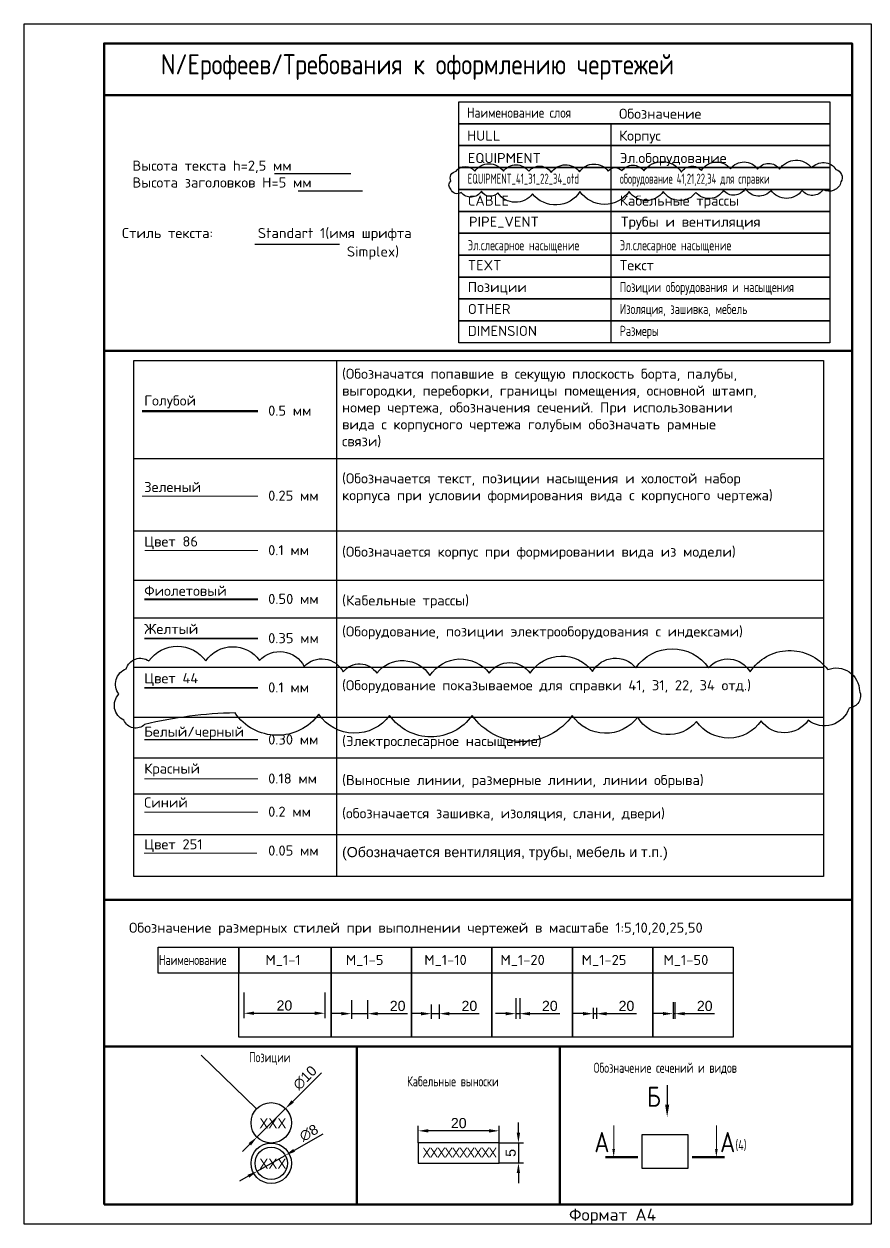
# Model space of a CAD drawing. Header units: millimetres. Extents: x -35117 to 70520, y -28859 to 27816.
# Drawn here: x -14238.3 to -14030.1, y 5972.7 to 6269.3 of the extents above; entities that cross this region are included whole.
import ezdxf

# ---------------------------------------------------------------- set-up
doc = ezdxf.new("R2010")
doc.units = ezdxf.units.MM
doc.linetypes.add('AVEVASOLID', pattern=[0])
doc.linetypes.add('K5LT_THIN', pattern=[0])
for name, color, linetype in [('CABLE', 6, 'Continuous'), ('DIMENSION', 1, 'Continuous'), ('EQUIPMENT', 7, 'Continuous'), ('EQUIPMENT_31_22_34_otd', 54, 'Continuous'), ('FORM', 7, 'Continuous'), ('PIPE_VENT', 251, 'Continuous'), ('Позиции', 1, 'Continuous'), ('Эл.слесарное насыщение', 7, 'Continuous')]:
    doc.layers.add(name, color=color, linetype=linetype)
for name, color, linetype, lineweight in [('FORM1', 4, 'Continuous', 50), ('Hull', 1, 'Continuous', 40), ('Other', 3, 'Continuous', 60), ('TEXT', 3, 'Continuous', 25)]:
    doc.layers.add(name, color=color, linetype=linetype, lineweight=lineweight)
doc.styles.add('AvevaTextStyle1', font='Simplex')
doc.styles.add('RUSS', font='russ')
doc.styles.add('SIMPLEX', font='simplex.shx', dxfattribs={"width": 0.9, "height": 50})
doc.styles.get("Standard").update_dxf_attribs({"font": 'arial.ttf'})
doc.styles.add('Standard1', font='simplex.shx', dxfattribs={"height": 2.5})
doc.dimstyles.new('М_1-1', dxfattribs={"dimscale": 0, "dimtxt": 2.5, "dimasz": 2.5, "dimexe": 1.25, "dimexo": 0, "dimtad": 1, "dimdec": 0, "dimdsep": 46, "dimtxsty": 'Standard', "dimcen": 2.5, "dimclrd": 1, "dimclre": 1, "dimclrt": 3, "dimadec": 0, "dimazin": 0, "dimtfac": 1, "dimtdec": 0, "dimtmove": 0, "dimatfit": 3, "dimfxl": 1, "dimtolj": 1, "dimtzin": 0, "dimarcsym": 0})
doc.dimstyles.new('М_1-10', dxfattribs={"dimscale": 0, "dimtxt": 2.5, "dimasz": 2.5, "dimexe": 1.25, "dimexo": 0, "dimtad": 1, "dimdec": 0, "dimlfac": 10, "dimdsep": 46, "dimtxsty": 'Standard', "dimcen": 2.5, "dimclrd": 1, "dimclre": 1, "dimclrt": 3, "dimadec": 0, "dimazin": 0, "dimtfac": 1, "dimtdec": 0, "dimtmove": 0, "dimatfit": 3, "dimfxl": 1, "dimtolj": 1, "dimtzin": 0, "dimarcsym": 0})
doc.dimstyles.new('М_1-20', dxfattribs={"dimscale": 0, "dimtxt": 2.5, "dimasz": 2.5, "dimexe": 1.25, "dimexo": 0, "dimtad": 1, "dimdec": 0, "dimlfac": 20, "dimdsep": 46, "dimtxsty": 'Standard', "dimcen": 2.5, "dimclrd": 1, "dimclre": 1, "dimclrt": 3, "dimadec": 0, "dimazin": 0, "dimtfac": 1, "dimtdec": 0, "dimtmove": 0, "dimatfit": 3, "dimfxl": 1, "dimtolj": 1, "dimtzin": 0, "dimarcsym": 0})
doc.dimstyles.new('М_1-25', dxfattribs={"dimscale": 0, "dimtxt": 2.5, "dimasz": 2.5, "dimexe": 1.25, "dimexo": 0, "dimtad": 1, "dimdec": 0, "dimlfac": 25, "dimdsep": 46, "dimtxsty": 'Standard', "dimcen": 2.5, "dimclrd": 1, "dimclre": 1, "dimclrt": 3, "dimadec": 0, "dimazin": 0, "dimtfac": 1, "dimtdec": 0, "dimtmove": 0, "dimatfit": 3, "dimfxl": 1, "dimtolj": 1, "dimtzin": 0, "dimarcsym": 0})
doc.dimstyles.new('М_1-5', dxfattribs={"dimscale": 0, "dimtxt": 2.5, "dimasz": 2.5, "dimexe": 1.25, "dimexo": 0, "dimtad": 1, "dimdec": 0, "dimlfac": 5, "dimdsep": 46, "dimtxsty": 'Standard', "dimcen": 2.5, "dimclrd": 1, "dimclre": 1, "dimclrt": 3, "dimadec": 0, "dimazin": 0, "dimtfac": 1, "dimtdec": 0, "dimtmove": 0, "dimatfit": 3, "dimfxl": 1, "dimtolj": 1, "dimtzin": 0, "dimarcsym": 0})
doc.dimstyles.new('М_1-50', dxfattribs={"dimscale": 0, "dimtxt": 2.5, "dimasz": 2.5, "dimexe": 1.25, "dimexo": 0, "dimtad": 1, "dimdec": 0, "dimlfac": 50, "dimdsep": 46, "dimtxsty": 'Standard', "dimcen": 2.5, "dimclrd": 1, "dimclre": 1, "dimclrt": 3, "dimadec": 0, "dimazin": 0, "dimtfac": 1, "dimtdec": 0, "dimtmove": 0, "dimatfit": 3, "dimfxl": 1, "dimtolj": 1, "dimtzin": 0, "dimarcsym": 0})

# ---------------------------------------------------------------- blocks, each defined once
blk = doc.blocks.new('*D35')
at = {"layer": 'Defpoints', "color": 0, "linetype": 'Continuous'}
for p in [(-14157.32, 6028.05), (-14153.32, 6028.05), (-14153.32, 6024.69)]:
    blk.add_point(p, dxfattribs=at)
at = {"layer": 'DIMENSION', "color": 1, "linetype": 'Continuous', "lineweight": -2}
for p, q in [((-14157.32, 6028.05), (-14157.32, 6023.44)), ((-14153.32, 6028.05), (-14153.32, 6023.44)), ((-14159.82, 6024.69), (-14162.32, 6024.69)), ((-14157.32, 6024.69), (-14153.32, 6024.69)), ((-14150.82, 6024.69), (-14143.45, 6024.69))]:
    blk.add_line(p, q, dxfattribs=at)
at = {"layer": 'DIMENSION', "color": 1, "linetype": 'Continuous'}
for points in [[(-14159.82, 6025.1), (-14159.82, 6024.27), (-14157.32, 6024.69)], [(-14150.82, 6025.1), (-14150.82, 6024.27), (-14153.32, 6024.69)]]:
    blk.add_solid(points, dxfattribs=at)
at = {"layer": 'DIMENSION', "color": 3, "linetype": 'Continuous', "insert": (-14145.89, 6026.59), "char_height": 2.5, "attachment_point": 5}
blk.add_mtext('\\A1;20', dxfattribs=at)
blk = doc.blocks.new('*D36')
at = {"layer": 'Defpoints', "color": 0, "linetype": 'Continuous'}
for p in [(-14116.69, 6028.55), (-14115.69, 6028.55), (-14115.69, 6024.69)]:
    blk.add_point(p, dxfattribs=at)
at = {"layer": 'DIMENSION', "color": 1, "linetype": 'Continuous', "lineweight": -2}
for p, q in [((-14116.69, 6028.55), (-14116.69, 6023.44)), ((-14115.69, 6028.55), (-14115.69, 6023.44)), ((-14119.19, 6024.69), (-14121.69, 6024.69)), ((-14116.69, 6024.69), (-14115.69, 6024.69)), ((-14113.19, 6024.69), (-14105.82, 6024.69))]:
    blk.add_line(p, q, dxfattribs=at)
at = {"layer": 'DIMENSION', "color": 1, "linetype": 'Continuous'}
for points in [[(-14119.19, 6025.1), (-14119.19, 6024.27), (-14116.69, 6024.69)], [(-14113.19, 6025.1), (-14113.19, 6024.27), (-14115.69, 6024.69)]]:
    blk.add_solid(points, dxfattribs=at)
at = {"layer": 'DIMENSION', "color": 3, "linetype": 'Continuous', "insert": (-14108.25, 6026.59), "char_height": 2.5, "attachment_point": 5}
blk.add_mtext('\\A1;20', dxfattribs=at)
blk = doc.blocks.new('*D37')
at = {"layer": 'Defpoints', "color": 0, "linetype": 'Continuous'}
for p in [(-14097.53, 6026.15), (-14096.73, 6026.15), (-14096.73, 6024.69)]:
    blk.add_point(p, dxfattribs=at)
at = {"layer": 'DIMENSION', "color": 1, "linetype": 'Continuous', "lineweight": -2}
for p, q in [((-14100.03, 6024.69), (-14102.53, 6024.69)), ((-14097.53, 6026.15), (-14097.53, 6023.44)), ((-14097.53, 6024.69), (-14096.73, 6024.69)), ((-14096.73, 6026.15), (-14096.73, 6023.44)), ((-14094.23, 6024.69), (-14086.86, 6024.69))]:
    blk.add_line(p, q, dxfattribs=at)
at = {"layer": 'DIMENSION', "color": 1, "linetype": 'Continuous'}
for points in [[(-14100.03, 6025.1), (-14100.03, 6024.27), (-14097.53, 6024.69)], [(-14094.23, 6025.1), (-14094.23, 6024.27), (-14096.73, 6024.69)]]:
    blk.add_solid(points, dxfattribs=at)
at = {"layer": 'DIMENSION', "color": 3, "linetype": 'Continuous', "insert": (-14089.3, 6026.59), "char_height": 2.5, "attachment_point": 5}
blk.add_mtext('\\A1;20', dxfattribs=at)
blk = doc.blocks.new('*D38')
at = {"layer": 'Defpoints', "color": 0, "linetype": 'Continuous'}
for p in [(-14077.77, 6027.54), (-14077.37, 6027.54), (-14077.37, 6024.69)]:
    blk.add_point(p, dxfattribs=at)
at = {"layer": 'DIMENSION', "color": 1, "linetype": 'Continuous', "lineweight": -2}
for p, q in [((-14077.77, 6027.54), (-14077.77, 6023.44)), ((-14077.37, 6027.54), (-14077.37, 6023.44)), ((-14080.27, 6024.69), (-14082.77, 6024.69)), ((-14077.77, 6024.69), (-14077.37, 6024.69)), ((-14074.87, 6024.69), (-14067.51, 6024.69))]:
    blk.add_line(p, q, dxfattribs=at)
at = {"layer": 'DIMENSION', "color": 1, "linetype": 'Continuous'}
for points in [[(-14080.27, 6025.1), (-14080.27, 6024.27), (-14077.77, 6024.69)], [(-14074.87, 6025.1), (-14074.87, 6024.27), (-14077.37, 6024.69)]]:
    blk.add_solid(points, dxfattribs=at)
at = {"layer": 'DIMENSION', "color": 3, "linetype": 'Continuous', "insert": (-14069.94, 6026.59), "char_height": 2.5, "attachment_point": 5}
blk.add_mtext('\\A1;20', dxfattribs=at)
blk = doc.blocks.new('*D39')
at = {"layer": 'Defpoints', "color": 0, "linetype": 'Continuous'}
for p in [(-14137.59, 6026.94), (-14135.59, 6026.94), (-14135.59, 6024.69)]:
    blk.add_point(p, dxfattribs=at)
at = {"layer": 'DIMENSION', "color": 1, "linetype": 'Continuous', "lineweight": -2}
for p, q in [((-14140.09, 6024.69), (-14142.59, 6024.69)), ((-14137.59, 6026.94), (-14137.59, 6023.44)), ((-14137.59, 6024.69), (-14135.59, 6024.69)), ((-14135.59, 6026.94), (-14135.59, 6023.44)), ((-14133.09, 6024.69), (-14125.72, 6024.69))]:
    blk.add_line(p, q, dxfattribs=at)
at = {"layer": 'DIMENSION', "color": 1, "linetype": 'Continuous'}
for points in [[(-14140.09, 6025.1), (-14140.09, 6024.27), (-14137.59, 6024.69)], [(-14133.09, 6025.1), (-14133.09, 6024.27), (-14135.59, 6024.69)]]:
    blk.add_solid(points, dxfattribs=at)
at = {"layer": 'DIMENSION', "color": 3, "linetype": 'Continuous', "insert": (-14128.15, 6026.59), "char_height": 2.5, "attachment_point": 5}
blk.add_mtext('\\A1;20', dxfattribs=at)
blk = doc.blocks.new('*D40')
at = {"layer": 'Defpoints', "color": 0, "linetype": 'Continuous'}
for p in [(-14183.89, 6029.92), (-14163.89, 6029.92), (-14163.89, 6024.79)]:
    blk.add_point(p, dxfattribs=at)
at = {"layer": 'DIMENSION', "color": 1, "linetype": 'Continuous', "lineweight": -2}
for p, q in [((-14183.89, 6029.92), (-14183.89, 6023.54)), ((-14163.89, 6029.92), (-14163.89, 6023.54)), ((-14181.39, 6024.79), (-14166.39, 6024.79))]:
    blk.add_line(p, q, dxfattribs=at)
at = {"layer": 'DIMENSION', "color": 1, "linetype": 'Continuous'}
for points in [[(-14181.39, 6025.21), (-14181.39, 6024.38), (-14183.89, 6024.79)], [(-14166.39, 6025.21), (-14166.39, 6024.38), (-14163.89, 6024.79)]]:
    blk.add_solid(points, dxfattribs=at)
at = {"layer": 'DIMENSION', "color": 3, "linetype": 'Continuous', "insert": (-14173.89, 6026.69), "char_height": 2.5, "attachment_point": 5}
blk.add_mtext('\\A1;20', dxfattribs=at)
blk = doc.blocks.new('*D41')
at = {"layer": 'Defpoints', "color": 0, "linetype": 'Continuous'}
for p in [(-14140.78, 5995.73), (-14140.78, 5992.78), (-14120.78, 5992.78)]:
    blk.add_point(p, dxfattribs=at)
at = {"layer": 'DIMENSION', "color": 1, "linetype": 'Continuous', "lineweight": -2}
for p, q in [((-14140.78, 5992.78), (-14140.78, 5996.98)), ((-14123.28, 5995.73), (-14138.28, 5995.73)), ((-14120.78, 5992.78), (-14120.78, 5996.98))]:
    blk.add_line(p, q, dxfattribs=at)
at = {"layer": 'DIMENSION', "color": 1, "linetype": 'Continuous'}
for points in [[(-14138.28, 5996.14), (-14138.28, 5995.31), (-14140.78, 5995.73)], [(-14123.28, 5996.14), (-14123.28, 5995.31), (-14120.78, 5995.73)]]:
    blk.add_solid(points, dxfattribs=at)
at = {"layer": 'DIMENSION', "color": 3, "linetype": 'Continuous', "insert": (-14130.78, 5997.63), "char_height": 2.5, "attachment_point": 5}
blk.add_mtext('\\A1;20', dxfattribs=at)
blk = doc.blocks.new('*D42')
at = {"layer": 'Defpoints', "color": 0, "linetype": 'Continuous'}
for p in [(-14120.78, 5992.78), (-14120.78, 5987.78), (-14116.02, 5987.78)]:
    blk.add_point(p, dxfattribs=at)
at = {"layer": 'DIMENSION', "color": 1, "linetype": 'Continuous', "lineweight": -2}
for p, q in [((-14116.02, 5995.28), (-14116.02, 5997.78)), ((-14120.78, 5992.78), (-14114.77, 5992.78)), ((-14116.02, 5992.78), (-14116.02, 5987.78)), ((-14120.78, 5987.78), (-14114.77, 5987.78)), ((-14116.02, 5985.28), (-14116.02, 5982.78))]:
    blk.add_line(p, q, dxfattribs=at)
at = {"layer": 'DIMENSION', "color": 1, "linetype": 'Continuous'}
for points in [[(-14116.44, 5995.28), (-14115.61, 5995.28), (-14116.02, 5992.78)], [(-14116.44, 5985.28), (-14115.61, 5985.28), (-14116.02, 5987.78)]]:
    blk.add_solid(points, dxfattribs=at)
at = {"layer": 'DIMENSION', "color": 3, "linetype": 'Continuous', "insert": (-14117.92, 5990.28), "char_height": 2.5, "attachment_point": 5, "rotation": 90}
blk.add_mtext('\\A1;5', dxfattribs=at)
blk = doc.blocks.new('*D43')
at = {"layer": 'Defpoints', "color": 0, "linetype": 'Continuous'}
for p in [(-14173.62, 6001.24), (-14180.69, 5994.17)]:
    blk.add_point(p, dxfattribs=at)
at = {"layer": 'DIMENSION', "color": 1, "linetype": 'Continuous', "lineweight": -2}
for p, q in [((-14164.75, 6010.1), (-14171.85, 6003)), ((-14180.69, 5994.17), (-14173.62, 6001.24)), ((-14182.46, 5992.4), (-14184.23, 5990.63))]:
    blk.add_line(p, q, dxfattribs=at)
at = {"layer": 'DIMENSION', "color": 1, "linetype": 'Continuous'}
for points in [[(-14172.14, 6003.3), (-14171.56, 6002.71), (-14173.62, 6001.24)], [(-14182.76, 5992.7), (-14182.17, 5992.11), (-14180.69, 5994.17)]]:
    blk.add_solid(points, dxfattribs=at)
at = {"layer": 'DIMENSION', "color": 3, "linetype": 'Continuous', "insert": (-14168.81, 6008.83), "char_height": 2.5, "attachment_point": 5, "rotation": 44.9757}
blk.add_mtext('\\A1;∅10', dxfattribs=at)
blk = doc.blocks.new('*D44')
at = {"layer": 'Defpoints', "color": 0, "linetype": 'Continuous'}
for p in [(-14173.67, 5989.67), (-14180.64, 5985.74)]:
    blk.add_point(p, dxfattribs=at)
at = {"layer": 'DIMENSION', "color": 1, "linetype": 'Continuous', "lineweight": -2}
for p, q in [((-14164.43, 5994.89), (-14171.5, 5990.9)), ((-14180.64, 5985.74), (-14173.67, 5989.67)), ((-14182.82, 5984.51), (-14184.99, 5983.28))]:
    blk.add_line(p, q, dxfattribs=at)
at = {"layer": 'DIMENSION', "color": 1, "linetype": 'Continuous'}
for points in [[(-14171.7, 5991.26), (-14171.29, 5990.54), (-14173.67, 5989.67)], [(-14183.02, 5984.87), (-14182.61, 5984.14), (-14180.64, 5985.74)]]:
    blk.add_solid(points, dxfattribs=at)
at = {"layer": 'DIMENSION', "color": 3, "linetype": 'Continuous', "insert": (-14167.84, 5995.23), "char_height": 2.5, "attachment_point": 5, "rotation": 29.457}
blk.add_mtext('\\A1;∅8', dxfattribs=at)
blk = doc.blocks.new('A$C35D55B2E')
at = {"layer": 'Позиции', "color": 4, "linetype": 'Continuous'}
blk.add_line((0, 7.83), (0, 1), dxfattribs=at)
blk.add_solid([(-0.5, 3), (0.5, 3), (0, 0)], dxfattribs=at)
blk = doc.blocks.new('A$C09B368A8')
at = {"layer": 'DIMENSION', "color": 4, "linetype": 'Continuous', "lineweight": 50}
blk.add_line((-1.99, 0), (6.01, 0), dxfattribs=at)
at = {"layer": 'Позиции', "linetype": 'Continuous', "lineweight": 18}
blk.add_line((0, 7.83), (0, 1), dxfattribs=at)
at = {"layer": 'Позиции', "linetype": 'Continuous'}
blk.add_solid([(-0.33, 2), (0.33, 2), (0, 0)], dxfattribs=at)

msp = doc.modelspace()

# ---------------------------------------------------------------- linework, layer by layer
at = {"layer": 'CABLE', "color": 6, "linetype": 'Continuous', "lineweight": 40}
msp.add_line((-14180.499, 6127.098), (-14208.459, 6127.098), dxfattribs=at)
at = {"layer": 'DIMENSION', "color": 1, "linetype": 'Continuous'}
for p, q in [((-14093.194, 6244.66), (-14093.194, 6190.53)), ((-14211.147, 6186.151), (-14040.606, 6186.151)), ((-14211.147, 6058.609), (-14211.147, 6186.151)), ((-14160.986, 6186.151), (-14160.986, 6058.609)), ((-14040.606, 6186.151), (-14040.606, 6058.609)), ((-14211.147, 6161.888), (-14040.606, 6161.888)), ((-14211.147, 6144.034), (-14040.606, 6144.034)), ((-14040.606, 6131.785), (-14211.147, 6131.785)), ((-14211.147, 6122.49), (-14040.606, 6122.49)), ((-14211.147, 6110.303), (-14040.606, 6110.303)), ((-14211.147, 6097.99), (-14040.606, 6097.99)), ((-14211.147, 6087.933), (-14040.606, 6087.933)), ((-14211.147, 6079.067), (-14040.606, 6079.067)), ((-14211.147, 6068.939), (-14040.606, 6068.939)), ((-14040.606, 6058.609), (-14211.147, 6058.609)), ((-14180.762, 6001.166), (-14194.461, 6014.435))]:
    msp.add_line(p, q, dxfattribs=at)
at = {"layer": 'DIMENSION', "color": 1, "linetype": 'Continuous', "lineweight": 18}
msp.add_line((-14180.499, 6082.698), (-14208.459, 6082.698), dxfattribs=at)
at = {"layer": 'DIMENSION', "color": 1, "linetype": 'Continuous'}
for points in [[(-14130.787, 6250.073), (-14038.994, 6250.073), (-14038.994, 6244.66), (-14130.787, 6244.66)], [(-14130.787, 6244.66), (-14038.994, 6244.66), (-14038.994, 6239.247), (-14130.787, 6239.247)], [(-14130.787, 6239.247), (-14038.994, 6239.247), (-14038.994, 6233.834), (-14130.787, 6233.834)], [(-14130.787, 6233.834), (-14038.994, 6233.834), (-14038.994, 6228.421), (-14130.787, 6228.421)], [(-14130.787, 6228.421), (-14038.994, 6228.421), (-14038.994, 6223.008), (-14130.787, 6223.008)], [(-14130.787, 6223.008), (-14038.994, 6223.008), (-14038.994, 6217.595), (-14130.787, 6217.595)], [(-14130.787, 6217.595), (-14038.994, 6217.595), (-14038.994, 6212.182), (-14130.787, 6212.182)], [(-14130.787, 6212.182), (-14038.994, 6212.182), (-14038.994, 6206.769), (-14130.787, 6206.769)], [(-14130.787, 6206.769), (-14038.994, 6206.769), (-14038.994, 6201.356), (-14130.787, 6201.356)], [(-14130.787, 6201.356), (-14038.994, 6201.356), (-14038.994, 6195.943), (-14130.787, 6195.943)], [(-14130.787, 6195.943), (-14038.994, 6195.943), (-14038.994, 6190.53), (-14130.787, 6190.53)], [(-14205.084, 6041.103), (-14185.192, 6041.103), (-14185.192, 6034.727), (-14205.084, 6034.727)], [(-14185.192, 6041.103), (-14162.345, 6041.103), (-14162.345, 6018.849), (-14185.192, 6018.849)], [(-14162.345, 6041.103), (-14142.453, 6041.103), (-14142.453, 6018.849), (-14162.345, 6018.849)], [(-14142.453, 6041.103), (-14122.561, 6041.103), (-14122.561, 6018.849), (-14142.453, 6018.849)], [(-14122.561, 6041.103), (-14102.669, 6041.103), (-14102.669, 6018.849), (-14122.561, 6018.849)], [(-14102.669, 6041.103), (-14082.776, 6041.103), (-14082.776, 6018.849), (-14102.669, 6018.849)], [(-14082.776, 6041.103), (-14062.884, 6041.103), (-14062.884, 6018.849), (-14082.776, 6018.849)]]:
    msp.add_lwpolyline(points, close=True, dxfattribs=at)
at = {"layer": 'DIMENSION', "color": 3, "linetype": 'Continuous'}
msp.add_lwpolyline([(-14085.402, 5994.842), (-14074.127, 5994.842), (-14074.127, 5986.455), (-14085.402, 5986.455)], close=True, dxfattribs=at)
at = {"layer": 'EQUIPMENT', "color": 2, "linetype": 'Continuous', "lineweight": 35}
msp.add_line((-14180.499, 6117.391), (-14208.459, 6117.391), dxfattribs=at)
at = {"layer": 'EQUIPMENT_31_22_34_otd', "linetype": 'Continuous', "lineweight": 35}
msp.add_line((-14180.499, 6105.204), (-14208.459, 6105.204), dxfattribs=at)
at = {"layer": 'FORM'}
msp.add_lwpolyline([(-14238.3, 5972.714), (-14028.7, 5972.714), (-14028.7, 6269.314), (-14238.3, 6269.314)], close=True, dxfattribs=at)
at = {"layer": 'FORM1'}
for p, q in [((-14218.5, 6251.762), (-14033.5, 6251.762)), ((-14218.5, 6188.535), (-14033.5, 6188.535)), ((-14218.5, 6052.823), (-14033.5, 6052.823)), ((-14218.5, 6016.548), (-14033.5, 6016.548)), ((-14155.949, 6016.548), (-14155.949, 5977.514)), ((-14105.767, 6016.548), (-14105.767, 5977.514))]:
    msp.add_line(p, q, dxfattribs=at)
msp.add_lwpolyline([(-14218.5, 5977.514), (-14033.5, 5977.514), (-14033.5, 6264.514), (-14218.5, 6264.514)], close=True, dxfattribs=at)
at = {"layer": 'Hull', "color": 4, "linetype": 'Continuous', "lineweight": 50}
msp.add_line((-14180.499, 6173.635), (-14209.045, 6173.635), dxfattribs=at)
at = {"layer": 'Hull', "color": 3, "linetype": 'Continuous', "lineweight": 20}
msp.add_line((-14180.499, 6152.61), (-14209.106, 6152.61), dxfattribs=at)
at = {"layer": 'Hull', "color": 86, "linetype": 'Continuous', "lineweight": 20}
msp.add_line((-14180.499, 6139.14), (-14208.45, 6139.14), dxfattribs=at)
at = {"layer": 'Other', "color": 5, "linetype": 'Continuous', "lineweight": 18}
msp.add_line((-14180.499, 6074.496), (-14208.459, 6074.496), dxfattribs=at)
at = {"layer": 'Other', "color": 251, "linetype": 'Continuous', "lineweight": 20}
msp.add_line((-14208.598, 6064.335), (-14180.732, 6064.335), dxfattribs=at)
at = {"layer": 'TEXT', "color": 1, "linetype": 'Continuous'}
for p, q in [((-14176.359, 6232.332), (-14157.5, 6232.332)), ((-14170.48, 6228.081), (-14154.568, 6228.081)), ((-14160.302, 6214.843), (-14181.199, 6214.843))]:
    msp.add_line(p, q, dxfattribs=at)
for points in [[(-14185.192, 6041.103), (-14162.345, 6041.103), (-14162.345, 6034.727), (-14185.192, 6034.727)], [(-14162.345, 6041.103), (-14142.453, 6041.103), (-14142.453, 6034.727), (-14162.345, 6034.727)], [(-14142.453, 6041.103), (-14122.561, 6041.103), (-14122.561, 6034.727), (-14142.453, 6034.727)], [(-14122.561, 6041.103), (-14102.669, 6041.103), (-14102.669, 6034.727), (-14122.561, 6034.727)], [(-14102.669, 6041.103), (-14082.776, 6041.103), (-14082.776, 6034.727), (-14102.669, 6034.727)], [(-14082.776, 6041.103), (-14062.884, 6041.103), (-14062.884, 6034.727), (-14082.776, 6034.727)]]:
    msp.add_lwpolyline(points, close=True, dxfattribs=at)
msp.add_lwpolyline([(-14140.782, 5987.777), (-14120.782, 5987.777), (-14120.782, 5992.777), (-14140.782, 5992.777), (-14140.782, 5987.777)], dxfattribs=at)
at = {"layer": 'Позиции', "color": 1, "linetype": 'Continuous'}
for points in [[(-14130.188, 6227.677, -0.5205671), (-14132.698, 6228.513, -0.5205671), (-14132.698, 6230.499, -0.5205671), (-14131.443, 6232.904, -0.5205671), (-14126.84, 6232.904, -0.5205671), (-14119.728, 6232.904, -0.5205671), (-14113.452, 6232.904, -0.5205671), (-14107.908, 6232.59, -0.5205671), (-14100.9, 6232.799, -0.5205671), (-14093.787, 6232.904, -0.5205671), (-14090.44, 6233.008, -0.5205671), (-14085.001, 6233.008, -0.5205671), (-14075.691, 6232.695, -0.5205671), (-14070.775, 6233.113, -0.5205671), (-14063.558, 6233.531, -0.5205671), (-14056.864, 6233.426, -0.5205671), (-14051.424, 6233.426, -0.5205671), (-14043.475, 6233.74, -0.5205671), (-14037.513, 6233.322, -0.5205671), (-14036.258, 6230.29, -0.5205671), (-14040.651, 6228.409, -0.5205671), (-14045.881, 6228.2, -0.5205671), (-14053.516, 6228.2, -0.5205671), (-14059.897, 6228.618, -0.5205671), (-14065.336, 6228.2, -0.5205671), (-14072.135, 6227.677, -0.5205671), (-14080.189, 6227.886, -0.5205671), (-14088.662, 6227.886, -0.5205671), (-14100.795, 6227.886, -0.5205671), (-14112.51, 6227.364, -0.5205671), (-14121.087, 6227.573, -0.5205671), (-14125.167, 6227.991, -0.5205671)], [(-14208.462, 6096.159, -0.5205671), (-14213.599, 6097.216, -0.5205671), (-14214.808, 6103.709, -0.5205671), (-14212.995, 6109.9, -0.5205671), (-14207.404, 6111.863, -0.5205671), (-14193.352, 6111.863, -0.5205671), (-14180.055, 6112.014, -0.5205671), (-14169.024, 6110.504, -0.5205671), (-14159.354, 6109.145, -0.5205671), (-14151.043, 6108.843, -0.5205671), (-14137.898, 6108.239, -0.5205671), (-14123.241, 6108.843, -0.5205671), (-14113.117, 6108.843, -0.5205671), (-14097.705, 6109.296, -0.5205671), (-14086.976, 6110.202, -0.5205671), (-14068.995, 6110.202, -0.5205671), (-14058.72, 6109.145, -0.5205671), (-14039.53, 6109.749, -0.5205671), (-14031.673, 6104.464, -0.5205671), (-14034.242, 6100.236, -0.5205671), (-14044.366, 6097.216, -0.5205671), (-14056.001, 6097.065, -0.5205671), (-14072.017, 6096.914, -0.5205671), (-14086.523, 6097.971, -0.5205671), (-14102.691, 6098.424, -0.5205671), (-14127.472, 6098.424, -0.5205671), (-14147.87, 6098.424, -0.5205671), (-14165.398, 6098.726, -0.5205671), (-14186.099, 6099.028, 0.0547927)]]:
    msp.add_lwpolyline(points, format="xyb", close=True, dxfattribs=at)
at = {"layer": 'Позиции', "color": 1}
for centre, radius in [((-14177.156, 5997.703), 5), ((-14177.156, 5987.703), 5), ((-14177.156, 5987.703), 4)]:
    msp.add_circle(centre, radius, dxfattribs=at)
at = {"layer": 'Эл.слесарное насыщение', "color": 7, "linetype": 'Continuous', "lineweight": 30}
msp.add_line((-14180.499, 6092.336), (-14208.459, 6092.336), dxfattribs=at)

# ---------------------------------------------------------------- block references
at = {"layer": 'DIMENSION', "color": 1, "linetype": 'Continuous'}
for name, p in [('A$C35D55B2E', (-14079.237, 5999.164)), ('A$C09B368A8', (-14092.462, 5989.235))]:
    msp.add_blockref(name, p, dxfattribs=at)
at = {"layer": 'DIMENSION', "color": 1, "linetype": 'Continuous', "xscale": -1}
msp.add_blockref('A$C09B368A8', (-14067.068, 5989.235), dxfattribs=at)

# ---------------------------------------------------------------- texts
at = {"layer": 'CABLE', "linetype": 'Continuous', "lineweight": 20, "style": 'Standard1'}
for s, p in [('CABLE', (-14128.547, 6224.403)), ('Кабельные трассы', (-14090.955, 6224.403))]:
    msp.add_text(s, height=2.5, dxfattribs=at).set_placement(p)
at = {"layer": 'CABLE', "color": 6, "linetype": 'Continuous', "lineweight": 40, "style": 'Standard1'}
for s, p in [('Фиолетовый', (-14208.567, 6127.962)), ('0.50 мм', (-14177.923, 6125.964))]:
    msp.add_text(s, height=2.5, dxfattribs=at).set_placement(p)
at = {"layer": 'CABLE', "color": 1, "linetype": 'Continuous', "lineweight": 40, "insert": (-14159.641, 6128.082), "char_height": 2.5, "width": 136.29156, "attachment_point": 1, "style": 'Standard1'}
msp.add_mtext('{\\C6;(Кабельные трассы) }', dxfattribs=at)
at = {"layer": 'DIMENSION', "linetype": 'Continuous', "lineweight": 20, "style": 'Standard1'}
msp.add_text('DIMENSION', height=2.5, dxfattribs=at).set_placement((-14128.547, 6192.206))
at = {"layer": 'DIMENSION', "linetype": 'Continuous', "lineweight": 20, "style": 'Standard1', "width": 0.7}
msp.add_text('Размеры', height=2.5, dxfattribs=at).set_placement((-14090.955, 6192.206))
at = {"layer": 'DIMENSION', "color": 1, "linetype": 'Continuous', "lineweight": 18, "style": 'Standard1'}
for s, p in [('Красный', (-14208.567, 6084.037)), ('0.18 мм', (-14177.923, 6081.565))]:
    msp.add_text(s, height=2.5, dxfattribs=at).set_placement(p)
at = {"layer": 'DIMENSION', "color": 3, "linetype": 'Continuous', "lineweight": 30, "style": 'Standard1', "width": 0.7}
for s, p in [('Позиции', (-14182.638, 6012.677)), ('Обозначение сечений и видов', (-14097.407, 6010.062)), ('Кабельные выноски', (-14143.549, 6006.709))]:
    msp.add_text(s, height=2.5, dxfattribs=at).set_placement(p)
at = {"layer": 'DIMENSION', "color": 4, "linetype": 'AVEVASOLID', "lineweight": 0, "ltscale": 50, "style": 'AvevaTextStyle1', "width": 0.8}
for s, p in [('Б', (-14084.224, 6001.672)), ('А', (-14097.261, 5990.437)), ('А', (-14066.156, 5990.437))]:
    msp.add_text(s, height=5, dxfattribs=at).set_placement(p)
at = {"layer": 'DIMENSION', "color": 3, "linetype": 'AVEVASOLID', "lineweight": 0, "ltscale": 50, "style": 'AvevaTextStyle1', "width": 0.7}
msp.add_text('(4)', height=2.5, dxfattribs=at).set_placement((-14062.345, 5990.997))
at = {"layer": 'DIMENSION', "color": 2, "linetype": 'Continuous', "lineweight": 18, "insert": (-14159.641, 6083.683), "char_height": 2.5, "width": 136.29156, "attachment_point": 1, "style": 'Standard1'}
msp.add_mtext('{\\C1;(Выносные линии, размерные линии, линии обрыва) }', dxfattribs=at)
at = {"layer": 'EQUIPMENT', "linetype": 'Continuous', "lineweight": 20, "style": 'Standard1'}
for s, p in [('EQUIPMENT', (-14128.547, 6234.934)), ('Эл.оборудование', (-14090.955, 6234.934))]:
    msp.add_text(s, height=2.5, dxfattribs=at).set_placement(p)
at = {"layer": 'EQUIPMENT', "color": 2, "linetype": 'Continuous', "lineweight": 35, "style": 'Standard1'}
for s, p in [('Желтый', (-14208.567, 6118.551)), ('0.35 мм', (-14177.923, 6116.257))]:
    msp.add_text(s, height=2.5, dxfattribs=at).set_placement(p)
at = {"layer": 'EQUIPMENT', "color": 2, "linetype": 'Continuous', "lineweight": 40, "insert": (-14159.641, 6120.414), "char_height": 2.5, "width": 118.27405, "attachment_point": 1, "style": 'Standard1'}
msp.add_mtext('(Оборудование, позиции электрооборудования с индексами){\\C6; }', dxfattribs=at)
at = {"layer": 'EQUIPMENT_31_22_34_otd', "linetype": 'Continuous', "lineweight": 20, "style": 'Standard1', "width": 0.6}
for s, p in [('EQUIPMENT_41_31_22_34_otd', (-14128.547, 6229.816)), ('оборудование 41,21,22,34 для справки', (-14090.955, 6229.816))]:
    msp.add_text(s, height=2.5, dxfattribs=at).set_placement(p)
at = {"layer": 'EQUIPMENT_31_22_34_otd', "linetype": 'Continuous', "lineweight": 35, "style": 'Standard1'}
for s, p in [('Цвет 44', (-14208.567, 6106.364)), ('0.1 мм', (-14177.923, 6104.071))]:
    msp.add_text(s, height=2.5, dxfattribs=at).set_placement(p)
at = {"layer": 'EQUIPMENT_31_22_34_otd', "linetype": 'Continuous', "lineweight": 40, "insert": (-14159.641, 6107.118), "char_height": 2.5, "width": 118.27405, "attachment_point": 1, "style": 'Standard1'}
msp.add_mtext('(Оборудование показываемое для справки 41, 31, 22, 34 отд.){\\C6; }', dxfattribs=at)
at = {"layer": 'FORM', "style": 'Standard1'}
msp.add_text('Формат А4', height=3, dxfattribs=at).set_placement((-14103.5, 5973.514))
at = {"layer": 'Hull', "color": 4, "linetype": 'Continuous', "lineweight": 20, "style": 'Standard1', "width": 0.8}
msp.add_text('N/Ерофеев/Требования к оформлению чертежей', height=5, dxfattribs=at).set_placement((-14204.439, 6256.85))
at = {"layer": 'Hull', "linetype": 'Continuous', "lineweight": 20, "style": 'Standard1'}
for s, p in [('HULL', (-14128.721, 6240.469)), ('Корпус', (-14091.128, 6240.469))]:
    msp.add_text(s, height=2.5, dxfattribs=at).set_placement(p)
at = {"layer": 'Hull', "color": 4, "linetype": 'Continuous', "lineweight": 50, "style": 'Standard1'}
for s, p in [('Голубой', (-14208.567, 6174.996)), ('0.5 мм', (-14177.923, 6172.502))]:
    msp.add_text(s, height=2.5, dxfattribs=at).set_placement(p)
at = {"layer": 'Hull', "color": 3, "linetype": 'Continuous', "lineweight": 20, "style": 'Standard1'}
for s, p in [('Зеленый', (-14208.567, 6153.615)), ('0.25 мм', (-14177.923, 6151.477))]:
    msp.add_text(s, height=2.5, dxfattribs=at).set_placement(p)
at = {"layer": 'Hull', "color": 86, "linetype": 'Continuous', "lineweight": 20, "style": 'Standard1'}
msp.add_text('Цвет 86', height=2.5, dxfattribs=at).set_placement((-14208.567, 6140.153))
at = {"layer": 'Hull', "color": 86, "linetype": 'Continuous', "lineweight": 5, "style": 'Standard1'}
msp.add_text('0.1 мм', height=2.5, dxfattribs=at).set_placement((-14177.923, 6138.007))
at = {"layer": 'Hull', "color": 4, "linetype": 'Continuous', "lineweight": 50, "insert": (-14159.641, 6184.111), "char_height": 2.5, "width": 111.13976, "attachment_point": 1, "style": 'Standard1'}
msp.add_mtext('(Обозначатся попавшие в секущую плоскость борта, палубы, выгородки, переборки, границы помещения, основной штамп, номер чертежа, обозначения сечений. При использовании вида с корпусного чертежа голубым обозначать рамные связи)', dxfattribs=at)
at = {"layer": 'Hull', "color": 1, "linetype": 'Continuous', "lineweight": 20, "insert": (-14159.641, 6158.257), "char_height": 2.5, "width": 118.98526, "attachment_point": 1, "style": 'Standard1'}
msp.add_mtext('{\\C3;(Обозначается текст, позиции насыщения и холостой набор корпуса при условии формирования вида с корпусного чертежа) }', dxfattribs=at)
at = {"layer": 'Hull', "color": 1, "linetype": 'Continuous', "lineweight": 5, "insert": (-14159.641, 6140.125), "char_height": 2.5, "width": 118.27403, "attachment_point": 1, "style": 'Standard1'}
msp.add_mtext('{\\C86;(Обозначается корпус при формировании вида из модели)\\C3; }', dxfattribs=at)
at = {"layer": 'Other', "linetype": 'Continuous', "lineweight": 20, "style": 'Standard1'}
msp.add_text('OTHER', height=2.5, dxfattribs=at).set_placement((-14128.547, 6197.619))
at = {"layer": 'Other', "linetype": 'Continuous', "lineweight": 20, "style": 'Standard1', "width": 0.7}
msp.add_text('Изоляция, зашивка, мебель', height=2.5, dxfattribs=at).set_placement((-14090.955, 6197.619))
at = {"layer": 'Other', "color": 5, "linetype": 'Continuous', "lineweight": 18, "style": 'Standard1'}
for s, p in [('Синий', (-14208.567, 6075.64)), ('0.2 мм', (-14177.923, 6073.363))]:
    msp.add_text(s, height=2.5, dxfattribs=at).set_placement(p)
at = {"layer": 'Other', "color": 251, "linetype": 'Continuous', "lineweight": 20, "style": 'AvevaTextStyle1'}
for s, p in [('Цвет 251', (-14208.567, 6065.31)), ('0.05 мм', (-14177.923, 6063.757))]:
    msp.add_text(s, height=2.5, dxfattribs=at).set_placement(p)
at = {"layer": 'Other', "color": 2, "linetype": 'Continuous', "lineweight": 18, "insert": (-14159.641, 6075.481), "char_height": 2.5, "width": 136.29156, "attachment_point": 1, "style": 'Standard1'}
msp.add_mtext('{\\C5;(обозначается зашивка, изоляция, слани, двери)\\C1; }', dxfattribs=at)
at = {"layer": 'Other', "color": 1, "linetype": 'Continuous', "insert": (-14159.641, 6065.875), "char_height": 2.5, "width": 136.29156, "attachment_point": 1}
msp.add_mtext('{\\C251;(Обозначается вентиляция, трубы, мебель и т.п.) }', dxfattribs=at)
at = {"layer": 'PIPE_VENT', "linetype": 'Continuous', "lineweight": 20, "style": 'Standard1'}
for s, p in [('PIPE_VENT', (-14128.257, 6219.189)), ('Трубы и вентиляция', (-14090.664, 6219.189))]:
    msp.add_text(s, height=2.5, dxfattribs=at).set_placement(p)
at = {"layer": 'TEXT', "color": 4, "linetype": 'Continuous', "lineweight": 20, "style": 'Standard1', "width": 0.8}
msp.add_text('Наименование слоя', height=2.5, dxfattribs=at).set_placement((-14128.721, 6246.139))
at = {"layer": 'TEXT', "color": 4, "linetype": 'Continuous', "lineweight": 20, "style": 'Standard1'}
msp.add_text('Обозначение', height=2.5, dxfattribs=at).set_placement((-14091.128, 6245.882))
at = {"layer": 'TEXT', "color": 3, "linetype": 'Continuous', "style": 'Standard1'}
for s, p in [('Высота текста h=2,5 мм', (-14211.493, 6233.054)), ('Высота заголовков Н=5 мм', (-14211.493, 6228.888)), ('Стиль текста: ', (-14214.054, 6216.388))]:
    msp.add_text(s, height=2.5, dxfattribs=at).set_placement(p)
at = {"layer": 'TEXT', "color": 4, "linetype": 'Continuous', "style": 'Standard1'}
for s, p in [('Standart 1(имя шрифта', (-14180.483, 6216.388)), ('Simplex)', (-14158.458, 6211.829))]:
    msp.add_text(s, height=2.5, dxfattribs=at).set_placement(p)
at = {"layer": 'TEXT', "linetype": 'Continuous', "lineweight": 20, "style": 'Standard1'}
for s, p in [('TEXT', (-14128.547, 6208.445)), ('Текст', (-14090.955, 6208.445))]:
    msp.add_text(s, height=2.5, dxfattribs=at).set_placement(p)
at = {"layer": 'TEXT', "color": 3, "linetype": 'Continuous', "lineweight": 30, "style": 'Standard1'}
msp.add_text('Обозначение размерных стилей при выполнении чертежей в масштабе 1:5,10,20,25,50', height=2.5, dxfattribs=at).set_placement((-14212.311, 6044.684))
at = {"layer": 'TEXT', "color": 3, "linetype": 'Continuous', "lineweight": 30, "style": 'Standard1', "width": 0.7}
msp.add_text('Наименование', height=2.5, dxfattribs=at).set_placement((-14204.923, 6036.716))
at = {"layer": 'TEXT', "color": 4, "linetype": 'Continuous', "lineweight": 30, "style": 'Standard1'}
for s, p in [('М_1-1', (-14178.593, 6036.716)), ('М_1-5', (-14158.701, 6036.716)), ('М_1-10', (-14139.3, 6036.716)), ('М_1-20', (-14120.476, 6036.716)), ('М_1-25', (-14100.387, 6036.716)), ('М_1-50', (-14080.146, 6036.716))]:
    msp.add_text(s, height=2.5, dxfattribs=at).set_placement(p)
at = {"layer": 'TEXT', "linetype": 'K5LT_THIN', "style": 'SIMPLEX', "width": 0.9}
msp.add_text('ХХХХХХХХХХ', height=2.5, dxfattribs=at).set_placement((-14139.608, 5989.119))
at = {"layer": 'Позиции', "linetype": 'Continuous', "lineweight": 20, "style": 'Standard1'}
msp.add_text('Позиции', height=2.5, dxfattribs=at).set_placement((-14128.547, 6203.032))
at = {"layer": 'Позиции', "linetype": 'Continuous', "lineweight": 20, "style": 'Standard1', "width": 0.7}
msp.add_text('Позиции оборудования и насыщения', height=2.5, dxfattribs=at).set_placement((-14090.955, 6203.032))
at = {"layer": 'Позиции', "color": 3, "style": 'RUSS'}
for p in [(-14180.096, 5996.337), (-14180.096, 5986.337)]:
    msp.add_text('ХХХ', height=2.5, dxfattribs=at).set_placement(p)
at = {"layer": 'Эл.слесарное насыщение', "linetype": 'Continuous', "lineweight": 20, "style": 'Standard1', "width": 0.7}
for p in [(-14128.547, 6213.381), (-14090.955, 6213.381)]:
    msp.add_text('Эл.слесарное насыщение', height=2.5, dxfattribs=at).set_placement(p)
at = {"layer": 'Эл.слесарное насыщение', "color": 7, "linetype": 'Continuous', "lineweight": 30, "style": 'Standard1'}
for s, p in [('Белый/черный', (-14208.567, 6093.16)), ('0.30 мм', (-14177.923, 6091.203))]:
    msp.add_text(s, height=2.5, dxfattribs=at).set_placement(p)
at = {"layer": 'Эл.слесарное насыщение', "color": 7, "linetype": 'Continuous', "lineweight": 40, "insert": (-14159.641, 6093.321), "char_height": 2.5, "width": 136.29156, "attachment_point": 1, "style": 'Standard1'}
msp.add_mtext('(Электрослесарное насыщение){\\C6; }', dxfattribs=at)

# ---------------------------------------------------------------- dimensions: what is measured, and where the dimension line sits
at = {"layer": 'DIMENSION', "color": 1, "linetype": 'Continuous'}
for base, p1, p2, dimstyle, picture, middle in [((-14163.892, 6024.793), (-14183.892, 6029.918), (-14163.892, 6029.918), 'М_1-1', '*D40', (-14173.892, 6026.694)), ((-14153.32, 6024.686), (-14157.32, 6028.048), (-14153.32, 6028.048), 'М_1-5', '*D35', (-14145.887, 6026.587)), ((-14135.585, 6024.686), (-14137.585, 6026.941), (-14135.585, 6026.941), 'М_1-10', '*D39', (-14128.153, 6026.587)), ((-14115.687, 6024.686), (-14116.687, 6028.546), (-14115.687, 6028.546), 'М_1-20', '*D36', (-14108.255, 6026.587)), ((-14096.728, 6024.686), (-14097.528, 6026.153), (-14096.728, 6026.153), 'М_1-25', '*D37', (-14089.295, 6026.587)), ((-14077.373, 6024.686), (-14077.773, 6027.537), (-14077.373, 6027.537), 'М_1-50', '*D38', (-14069.941, 6026.587)), ((-14140.782, 5995.728), (-14120.782, 5992.777), (-14140.782, 5992.777), 'М_1-1', '*D41', (-14130.782, 5997.63))]:
    dim = msp.add_linear_dim(base=base, p1=p1, p2=p2, dimstyle=dimstyle, override={"dimscale": 1}, dxfattribs=at)
    dim.commit()
    dim.dimension.update_dxf_attribs({"geometry": picture, "text_midpoint": middle})
for p1, p2, picture, middle in [((-14180.693, 5994.169), (-14173.619, 6001.237), '*D43', (-14168.807, 6008.831)), ((-14180.639, 5985.736), (-14173.673, 5989.67), '*D44', (-14167.845, 5995.226))]:
    dim = msp.add_diameter_dim_2p(p1=p1, p2=p2, dimstyle='М_1-1', override={"dimscale": 1}, dxfattribs=at)
    dim.commit()
    dim.dimension.update_dxf_attribs({"geometry": picture, "text_midpoint": middle})
dim = msp.add_linear_dim(base=(-14116.025, 5987.777), p1=(-14120.782, 5992.777), p2=(-14120.782, 5987.777), angle=90, dimstyle='М_1-1', override={"dimscale": 1}, dxfattribs=at)
dim.commit()
dim.dimension.update_dxf_attribs({"geometry": '*D42', "text_midpoint": (-14117.921, 5990.277)})

doc.saveas('drawing.dxf')
